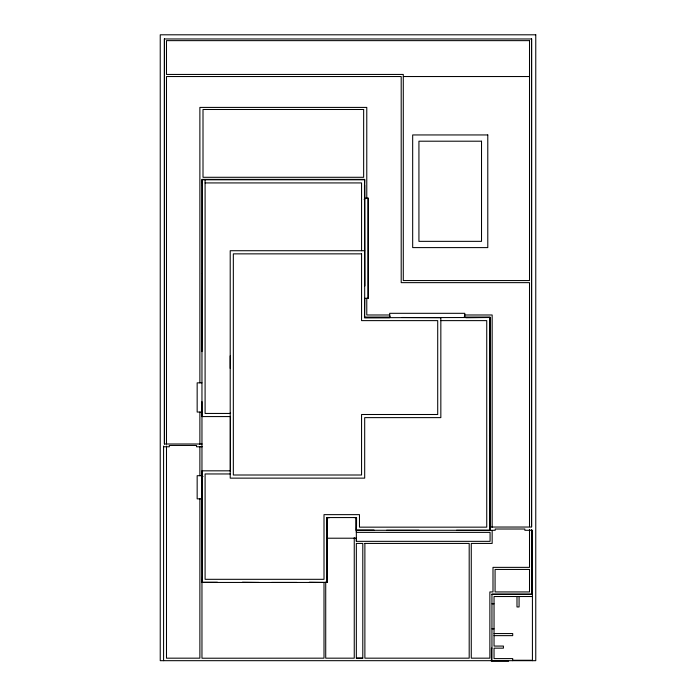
<?xml version="1.0" encoding="UTF-8"?>
<svg xmlns="http://www.w3.org/2000/svg" width="696" height="696" viewBox="0 0 696 696"><rect width="100%" height="100%" fill="white"/><g stroke="black" fill="none" stroke-linecap="round" stroke-linejoin="round"><path stroke-width="1.04" d="M202.153 443.996L164.413 443.996L164.413 38.976L531.587 38.976L531.587 527.037L490.071 527.037L490.071 436.244L489.445 435.827L490.071 435.827L490.071 334.437L489.445 334.019L490.071 334.019L490.071 317.489L364.478 317.698L364.687 298.715M201.962 511.49L201.962 476.882M230.211 368.393L230.211 355.874M354.255 517.563L356.552 517.563L356.552 524.654M356.552 525.071L356.343 532.37L490.08 532.37L490.08 541.34L356.343 541.34L356.343 537.59M389.682 317.698L364.478 317.698M202.171 577.228L201.962 582.448L327.137 582.448L327.137 517.563M490.071 317.489L465.85 317.698M326.929 576.81L326.929 517.563L356.552 517.563M356.343 658.181L362.79 658.172L362.79 543.428L356.343 543.428L356.343 658.172L362.79 658.172M403.288 76.534L529.508 76.534M205.094 182.926L361.563 182.926L361.563 250.725M364.687 185.014L364.687 286.195L364.478 185.432M364.687 198.151L368.471 198.151L368.471 298.297L364.687 298.297M364.104 199.308L364.687 199.308M364.687 250.725L230.211 250.725L230.211 478.135L364.687 478.135L364.687 417.626L440.838 417.626L440.838 317.489M464.737 314.983L492.159 314.983L492.159 527.194M364.687 317.072L390.421 317.072M464.058 317.072L490.071 317.072L490.071 530.291L456.489 530.291M440.812 317.698L402.201 317.489M440.838 320.621L486.739 320.621L486.739 527.159L359.475 527.159L359.475 514.64L324.005 514.64L324.005 579.316L205.094 579.316L205.094 473.959L230.211 473.959M201.962 351.602L202.171 273.885M201.962 382.844L197.159 382.844L197.159 412.058L201.962 412.058M201.962 401.67L201.962 416.573L230.211 416.573M230.211 413.032L230.628 413.45L205.094 413.45L205.094 179.794M163.577 446.78L169.319 446.78L169.319 445.449L196.507 445.449L196.507 446.78L202.275 446.78M230.211 470.827L201.962 470.827L202.171 576.81M201.962 475.69L197.159 475.69L197.159 498.849L201.962 498.849M201.962 476.464L203.006 476.464M326.929 517.563L329.225 517.772M327.137 529.873L327.555 517.398M356.552 530.082L374.056 530.082M327.137 538.217L356.343 538.217M202.171 582.239L217.404 582.239M242.434 582.239L259.13 582.448M309.381 582.239L327.137 582.448M491.95 594.436L532.423 594.436M532.423 596.524L494.038 596.524L494.038 646.071L503.425 646.071L503.425 648.159L494.038 648.159L494.038 658.59L512.708 658.59L512.708 660.678M491.95 603.823L494.038 603.823M491.95 628.862L494.038 628.862M494.038 633.56L512.708 633.56L512.708 635.639L494.038 635.639M491.95 648.159L491.428 648.159L491.428 661.2L508.541 661.2L508.541 660.678M512.708 660.26L531.587 660.26M532.423 660.678L532.423 530.291L524.854 530.291L524.854 529.012L495.195 529.012L495.195 530.291L355.926 530.291L355.926 517.398M531.587 38.558L531.587 526.698M531.587 529.56L531.587 594.019L491.95 594.019L491.95 660.678M529.508 526.698L529.508 282.646L401.2 282.646L401.2 76.534L166.492 76.534L166.492 443.996M529.508 529.56L529.508 567.362L492.994 567.362L492.994 591.939L489.862 591.939L489.862 658.172L471.27 658.172L471.27 543.428L492.159 543.428L492.159 530.439M519.077 596.524L519.077 606.956L516.989 606.956L516.989 596.524M489.862 317.489L489.862 334.019M489.862 334.437L489.862 435.827M489.862 436.244L489.862 530.291M464.789 317.072L464.789 313.313L389.682 313.313L389.682 317.072L389.682 314.983L366.775 314.983L366.775 298.297M418.931 530.291L386.576 530.291M367.845 198.151L367.845 298.297M366.775 198.151L366.775 107.41L199.874 107.41L199.874 382.844M364.687 317.489L364.687 179.377L201.962 179.377L201.962 658.225L324.005 658.172L324.005 582.404M364.478 185.014L364.687 179.794L201.962 179.794L202.171 185.014M356.343 517.772L356.343 541.34M354.255 537.59L354.255 658.172L325.719 658.172L325.719 582.065M326.929 577.228L326.929 582.239M296.87 582.448L271.64 582.448M230.42 416.365L230.42 471.035M202.171 185.432L202.171 273.467M199.874 412.058L199.874 444.413M199.874 446.562L199.874 475.69M199.874 498.849L199.874 658.172L166.492 658.172L166.492 446.084M164.413 38.558L164.413 443.996M163.577 446.084L163.577 660.678M364.878 543.437L364.878 658.172L469.191 658.172L469.191 543.428L364.878 543.428M535.763 34.8L160.237 34.8L160.237 660.678L535.763 660.678L535.763 34.8M529.508 40.638L166.492 40.638L166.492 74.446L403.288 74.446L403.288 280.558L529.508 280.558L529.508 40.638M363.651 109.489L203.006 109.489L203.006 177.289L363.651 177.289L363.651 109.489M487.783 134.946L412.676 134.946L412.676 247.602L487.783 247.602L487.783 134.946M481.519 141.201L418.931 141.201L418.931 241.347L481.519 241.347L481.519 141.201M361.563 253.857L233.334 253.857L233.334 475.003L361.563 475.003L361.563 414.503L437.706 414.503L437.706 320.621L361.563 320.621L361.563 253.857M529.508 569.441L495.073 569.441L495.073 591.939L529.508 591.939L529.508 569.441"/></g></svg>
